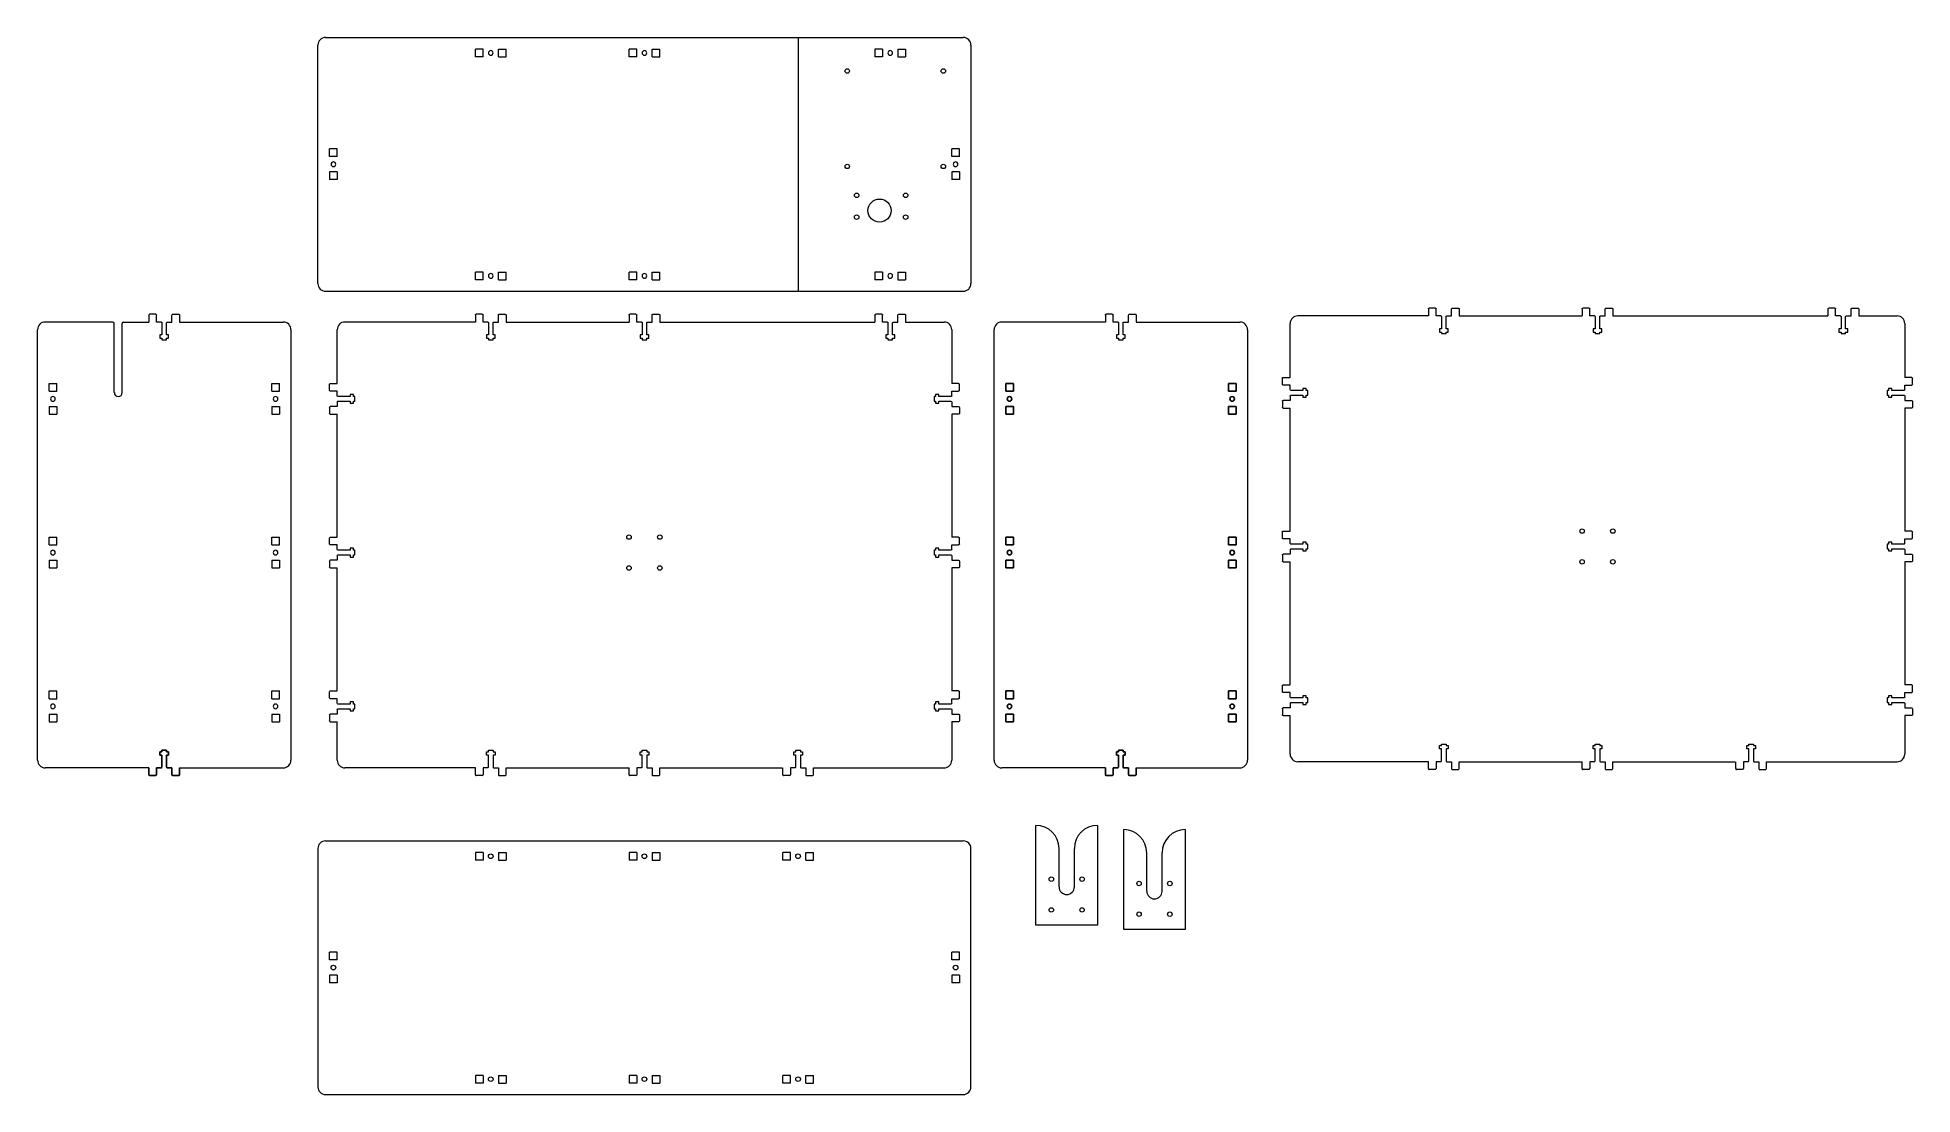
# Model space of a CAD drawing. Header units: millimetres. Extents: x -394 to 826, y -344 to 344.
import ezdxf

# ---------------------------------------------------------------- set-up
doc = ezdxf.new("R2010")
doc.units = ezdxf.units.MM
doc.layers.get('0').update_dxf_attribs({"linetype": 'CONTINUOUS', "lineweight": 25, "true_color": 0x000000})
doc.layers.add('Body', color=7, linetype='CONTINUOUS', lineweight=0, true_color=0x000000)
doc.layers.add('Shaft Bracket', color=7, linetype='CONTINUOUS', lineweight=0, true_color=0x000000)

# ---------------------------------------------------------------- blocks, each defined once
blk = doc.blocks.new('tabs-with-bolt-20')
for p, q in [((-10, -4.5), (-10, 0)), ((-5, 0), (-5, -4.5)), ((-2, 0), (-5, 0)), ((-2.86, 8.33), (-2.86, 10.5)), ((-2.86, 10.5), (-1.5, 10.5)), ((-1.5, 8.33), (-2.86, 8.33)), ((-1.5, 11.5), (1.5, 11.5)), ((-1.5, 10.5), (-1.5, 11.5)), ((-1.5, 0.5), (-1.5, 8.33)), ((1.5, 11.5), (1.5, 10.5)), ((1.5, 10.5), (2.86, 10.5)), ((2.86, 8.33), (1.5, 8.33)), ((1.5, 8.33), (1.5, 0.5)), ((2, 0), (5, 0)), ((2.86, 10.5), (2.86, 8.33)), ((-5.5, -5), (-9.5, -5)), ((5, 0), (5, -4.5)), ((5.5, -5), (9.5, -5)), ((10, -4.5), (10, 0))]:
    blk.add_line(p, q)
for centre, start, end in [((-2, 0.5), 270, 0), ((2, 0.5), 180, 270), ((-9.5, -4.5), 180, 270), ((-5.5, -4.5), 270, 0), ((5.5, -4.5), 180, 270), ((9.5, -4.5), 270, 0)]:
    blk.add_arc(centre, 0.5, start, end)
blk = doc.blocks.new('holes-20')
for p, q in [((-5, 2.5), (-10, 2.5)), ((-10, 2.5), (-10, -2.5)), ((-5, 2.5), (-5, -2.5)), ((5, 2.5), (10, 2.5)), ((5, 2.5), (5, -2.5)), ((10, 2.5), (10, -2.5)), ((-5, -2.5), (-10, -2.5)), ((5, -2.5), (10, -2.5))]:
    blk.add_line(p, q)
blk.add_circle((0, 0), 1.5)

msp = doc.modelspace()

# ---------------------------------------------------------------- linework, layer by layer
at = {"layer": 'Body'}
for p, q in [((-206.3, 343.8), (208.7, 343.8)), ((101.2, 343.8), (101.2, 178.7)), ((-211.3, 183.7), (-211.3, 338.8)), ((213.7, 338.8), (213.7, 183.7)), ((-206.3, 178.7), (208.7, 178.7)), ((-344.8, 158.7), (-388.7, 158.7)), ((-337.7, 158.7), (-321.3, 158.7)), ((-301.3, 158.7), (-233.8, 158.7)), ((-108.8, 158.7), (-193.7, 158.7)), ((-88.8, 158.7), (-8.8, 158.7)), ((11.2, 158.7), (151.2, 158.7)), ((171.2, 158.7), (196.2, 158.7)), ((301.2, 158.7), (233.8, 158.7)), ((321.2, 158.7), (388.7, 158.7)), ((511.4, 162.7), (426.4, 162.7)), ((531.4, 162.7), (611.4, 162.7)), ((631.4, 162.7), (771.4, 162.7)), ((791.4, 162.7), (816.4, 162.7)), ((-393.8, -126.3), (-393.8, 153.7)), ((-343.8, 112.8), (-343.8, 157.7)), ((-338.7, 112.8), (-338.7, 157.7)), ((-228.8, 153.7), (-228.8, -126.3)), ((-198.7, 118.8), (-198.7, 153.7)), ((201.2, 153.7), (201.2, 118.8)), ((228.8, -126.3), (228.8, 153.7)), ((393.7, 153.7), (393.7, -126.3)), ((421.4, 122.7), (421.4, 157.7)), ((821.4, 157.7), (821.4, 122.7)), ((-198.7, 18.8), (-198.7, 98.8)), ((201.2, 98.8), (201.2, 18.8)), ((421.4, 22.7), (421.4, 102.7)), ((821.4, 102.7), (821.4, 22.7)), ((421.4, -77.3), (421.4, 2.7)), ((821.4, 2.7), (821.4, -77.3)), ((-198.7, -81.2), (-198.7, -1.3)), ((201.2, -1.3), (201.2, -81.2)), ((421.4, -122.3), (421.4, -97.3)), ((821.4, -97.3), (821.4, -122.3)), ((-198.7, -126.3), (-198.7, -101.2)), ((201.2, -101.2), (201.2, -126.3)), ((-321.3, -131.3), (-388.7, -131.3)), ((-301.3, -131.3), (-233.8, -131.3)), ((-108.8, -131.3), (-193.7, -131.3)), ((-88.8, -131.3), (-8.8, -131.3)), ((11.2, -131.3), (90.8, -131.3)), ((111.2, -131.3), (196.2, -131.3)), ((301.2, -131.3), (233.8, -131.3)), ((321.2, -131.3), (388.7, -131.3)), ((511.4, -127.3), (426.4, -127.3)), ((531.4, -127.3), (611.4, -127.3)), ((631.4, -127.3), (710.9, -127.3)), ((731.4, -127.3), (816.4, -127.3)), ((-206.3, -178.8), (208.7, -178.8)), ((-211.3, -183.8), (-211.3, -338.8)), ((213.7, -338.8), (213.7, -183.8)), ((-206.3, -343.8), (208.7, -343.8))]:
    msp.add_line(p, q, dxfattribs=at)
for centre, radius in [((133.2, 322), 1.45), ((195.7, 322), 1.45), ((133.2, 259.9), 1.45), ((195.7, 259.9), 1.45), ((139.3, 241.1), 1.45), ((154.2, 231.2), 7.5), ((171.2, 241.1), 1.45), ((139.3, 226.9), 1.45), ((171.2, 226.9), 1.45), ((-8.8, 18.8), 1.45), ((11.2, 18.8), 1.45), ((611.4, 22.7), 1.45), ((631.4, 22.7), 1.45), ((-8.8, -1.3), 1.45), ((11.2, -1.3), 1.45), ((611.4, 2.7), 1.45), ((631.4, 2.7), 1.45)]:
    msp.add_circle(centre, radius, dxfattribs=at)
for centre, radius, start, end in [((-206.3, 338.8), 5, 90, 180), ((208.7, 338.8), 5, 0, 90), ((-206.3, 183.7), 5, 180, 270), ((208.7, 183.7), 5, 270, 0), ((-388.7, 153.7), 5, 90, 180), ((-344.8, 157.7), 1, 0, 90), ((-337.7, 157.7), 1, 90, 180), ((-233.8, 153.7), 5, 0, 90), ((-193.7, 153.7), 5, 90, 180), ((196.2, 153.7), 5, 0, 90), ((233.8, 153.7), 5, 90, 180), ((388.7, 153.7), 5, 0, 90), ((426.4, 157.7), 5, 90, 180), ((816.4, 157.7), 5, 0, 90), ((-341.2, 112.8), 2.55, 180, 0), ((-388.7, -126.3), 5, 180, 270), ((-233.8, -126.3), 5, 270, 0), ((-193.7, -126.3), 5, 180, 270), ((196.2, -126.3), 5, 270, 0), ((233.8, -126.3), 5, 180, 270), ((388.7, -126.3), 5, 270, 0), ((426.4, -122.3), 5, 180, 270), ((816.4, -122.3), 5, 270, 0), ((-206.3, -183.8), 5, 90, 180), ((208.7, -183.8), 5, 360, 90), ((-206.3, -338.8), 5, 180, 270), ((208.7, -338.8), 5, 270, 360)]:
    msp.add_arc(centre, radius, start, end, dxfattribs=at)
at = {"layer": 'Shaft Bracket'}
for p, q in [((256, -233.7), (256, -168.7)), ((296, -168.7), (296, -233.7)), ((313.1, -236.5), (313.1, -171.5)), ((353.1, -171.5), (353.1, -236.5)), ((271, -208.7), (271, -183.7)), ((281, -208.7), (281, -183.7)), ((328.1, -211.5), (328.1, -186.5)), ((338.1, -211.5), (338.1, -186.5)), ((296, -233.7), (256, -233.7)), ((353.1, -236.5), (313.1, -236.5))]:
    msp.add_line(p, q, dxfattribs=at)
for centre in [(266, -203.7), (286, -203.7), (323.1, -206.5), (343.1, -206.5), (266, -223.7), (286, -223.7), (323.1, -226.5), (343.1, -226.5)]:
    msp.add_circle(centre, 1.45, dxfattribs=at)
for centre, radius, start, end in [((256, -183.7), 15, 0, 90), ((296, -183.7), 15, 90, 180), ((313.1, -186.5), 15, 0, 90), ((353.1, -186.5), 15, 90, 180), ((276, -208.7), 5, 180, 0), ((333.1, -211.5), 5, 180, 0)]:
    msp.add_arc(centre, radius, start, end, dxfattribs=at)

# ---------------------------------------------------------------- block references
at = {"yscale": -1, "rotation": 270.0000000000001}
for p in [(238.8, 108.7), (383.7, 108.7), (238.8, 8.7), (383.7, 8.7), (238.8, -91.3), (383.7, -91.3)]:
    msp.add_blockref('holes-20', p, dxfattribs=at)
for p in [(-311.3, -131.3), (311.2, -131.3)]:
    msp.add_blockref('tabs-with-bolt-20', p)
at = {"layer": 'Body', "yscale": -1}
for name, p in [('holes-20', (-98.8, 333.7)), ('holes-20', (1.2, 333.7)), ('holes-20', (-98.8, 188.7)), ('holes-20', (1.2, 188.7)), ('tabs-with-bolt-20', (-311.3, 158.7)), ('tabs-with-bolt-20', (-98.8, 158.7)), ('tabs-with-bolt-20', (1.2, 158.7)), ('tabs-with-bolt-20', (161.2, 158.7)), ('tabs-with-bolt-20', (311.2, 158.7)), ('tabs-with-bolt-20', (521.4, 162.7)), ('tabs-with-bolt-20', (621.4, 162.7)), ('tabs-with-bolt-20', (781.4, 162.7))]:
    msp.add_blockref(name, p, dxfattribs=at)
for name, p, rotation in [('holes-20', (161.2, 333.7), 180), ('holes-20', (-201.2, 261.3), 90.00000000000001), ('holes-20', (203.7, 261.3), 90.00000000000001), ('holes-20', (161.2, 188.7), 180), ('tabs-with-bolt-20', (421.4, 112.7), 90), ('tabs-with-bolt-20', (821.4, 112.7), 270), ('holes-20', (-383.7, 108.7), 270.0000000000001), ('holes-20', (-238.8, 108.7), 270.0000000000001), ('tabs-with-bolt-20', (-198.7, 108.7), 90), ('tabs-with-bolt-20', (201.2, 108.7), 270), ('holes-20', (-383.7, 8.7), 270.0000000000001), ('holes-20', (-238.8, 8.7), 270.0000000000001), ('tabs-with-bolt-20', (-198.7, 8.7), 90), ('tabs-with-bolt-20', (201.2, 8.7), 270), ('tabs-with-bolt-20', (421.4, 12.7), 90), ('tabs-with-bolt-20', (821.4, 12.7), 270), ('holes-20', (-383.7, -91.3), 270.0000000000001), ('holes-20', (-238.8, -91.3), 270.0000000000001), ('tabs-with-bolt-20', (-198.7, -91.3), 90), ('tabs-with-bolt-20', (201.2, -91.3), 270), ('tabs-with-bolt-20', (421.4, -87.3), 90), ('tabs-with-bolt-20', (821.4, -87.3), 270)]:
    msp.add_blockref(name, p, dxfattribs=dict(at, rotation=rotation))
at = {"layer": 'Body'}
for name, p, rotation in [('tabs-with-bolt-20', (-98.8, -131.3), 360), ('tabs-with-bolt-20', (1.2, -131.3), 360), ('tabs-with-bolt-20', (101.2, -131.3), 360), ('tabs-with-bolt-20', (521.4, -127.3), 360), ('tabs-with-bolt-20', (621.4, -127.3), 360), ('tabs-with-bolt-20', (721.4, -127.3), 360), ('holes-20', (-98.8, -188.8), 360), ('holes-20', (1.2, -188.8), 360), ('holes-20', (101.2, -188.8), 180), ('holes-20', (-201.2, -261.2), 270), ('holes-20', (203.7, -261.2), 270), ('holes-20', (-98.8, -333.8), 360), ('holes-20', (1.2, -333.8), 360), ('holes-20', (101.2, -333.8), 180)]:
    msp.add_blockref(name, p, dxfattribs=dict(at, rotation=rotation))

doc.saveas('drawing.dxf')
